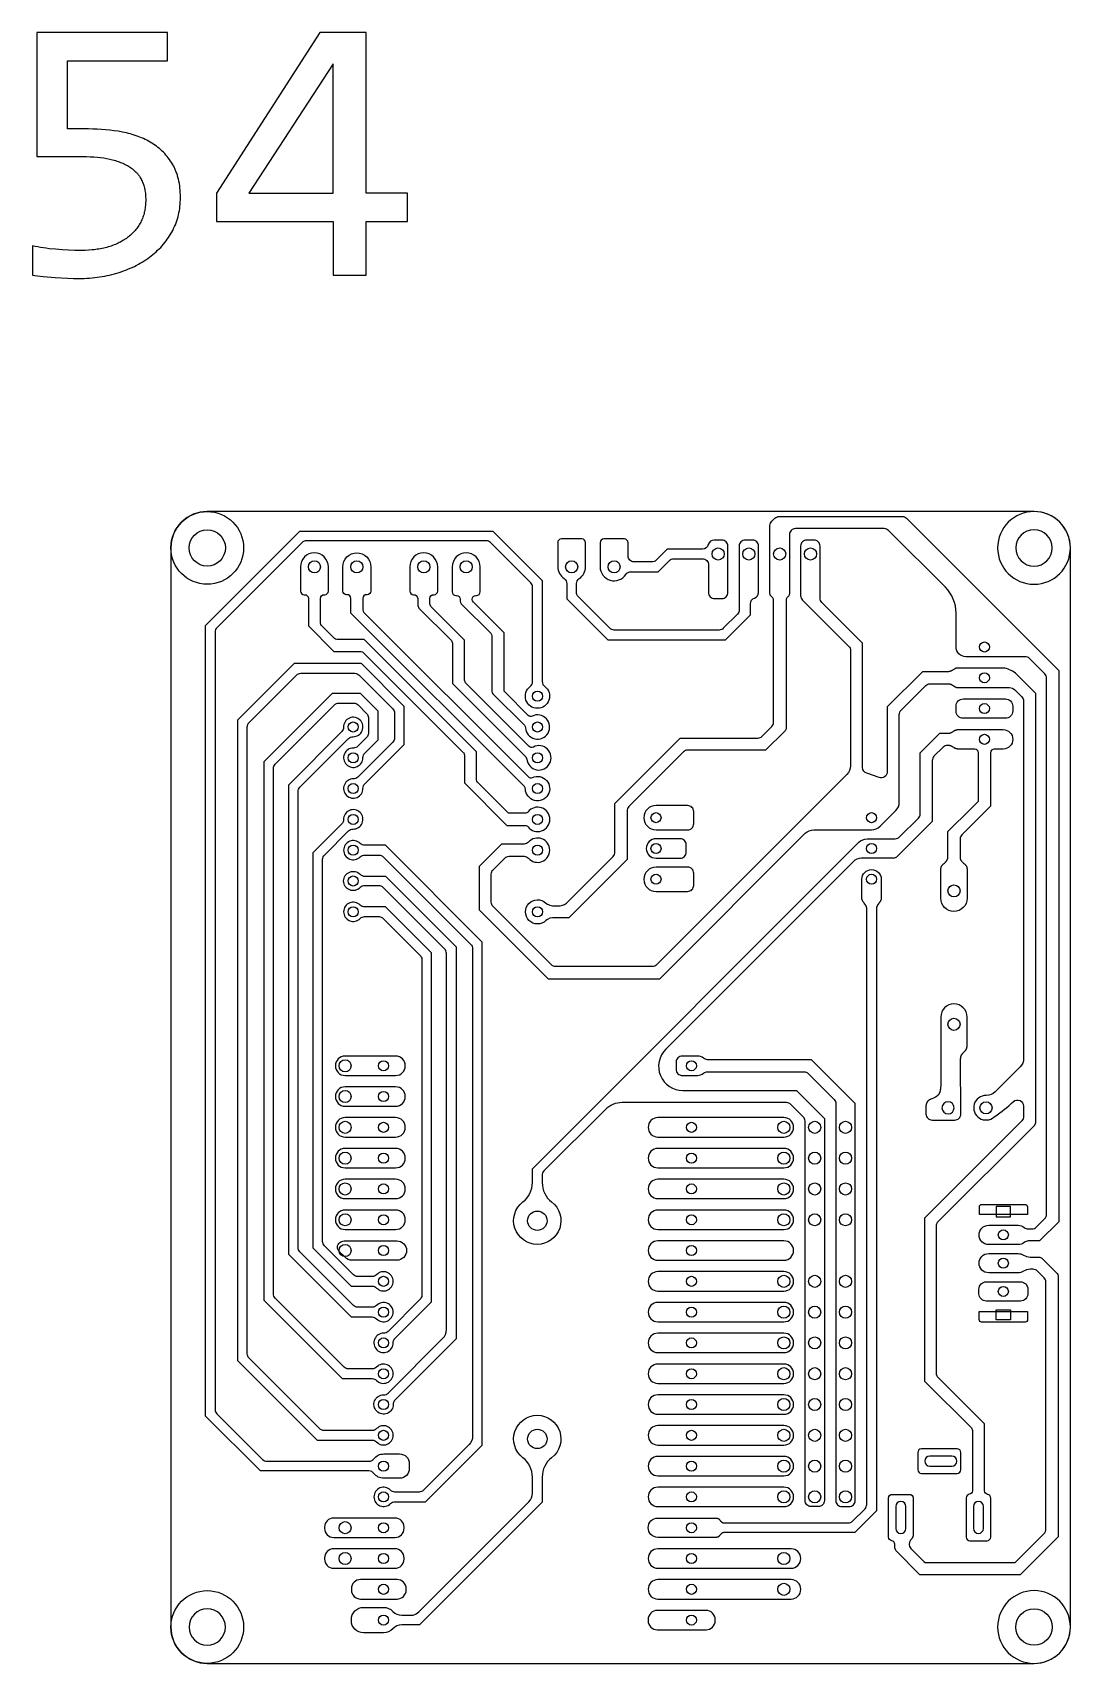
# Model space of a CAD drawing. Extents: x -177 to 52, y -70 to 234.
# Drawn here: x -33.8 to 51.8, y 99.5 to 234 of the extents above; entities that cross this region are included whole.
import ezdxf

# ---------------------------------------------------------------- set-up
doc = ezdxf.new("R2010")
doc.units = 0
doc.layers.get('0').update_dxf_attribs({"color": 160, "linetype": 'CONTINUOUS'})
for name, color, linetype in [('DEFAULT', 7, 'CONTINUOUS'), ('HOLES', 22, 'CONTINUOUS'), ('MOSFET', 7, 'CONTINUOUS'), ('MOSFET$TRACES', 7, 'CONTINUOUS')]:
    doc.layers.add(name, color=color, linetype=linetype)

msp = doc.modelspace()

# ---------------------------------------------------------------- linework, layer by layer
for points in [[(-21.62, 220.4), (-21.62, 220.6), (-21.63, 220.8), (-21.64, 221), (-21.66, 221.19), (-21.68, 221.37), (-21.71, 221.56), (-21.74, 221.74), (-21.78, 221.91), (-21.83, 222.08), (-21.85, 222.16), (-21.87, 222.24), (-21.9, 222.32), (-21.93, 222.4), (-21.96, 222.48), (-21.99, 222.56), (-22.02, 222.64), (-22.05, 222.71), (-22.08, 222.79), (-22.12, 222.86), (-22.15, 222.93), (-22.19, 223), (-22.23, 223.07), (-22.27, 223.14), (-22.35, 223.28), (-22.44, 223.41), (-22.53, 223.54), (-22.62, 223.66), (-22.72, 223.78), (-22.82, 223.9), (-22.92, 224.02), (-23.02, 224.13), (-23.13, 224.23), (-23.24, 224.34), (-23.36, 224.44), (-23.48, 224.53), (-23.6, 224.63), (-23.72, 224.72), (-23.85, 224.8), (-23.98, 224.89), (-24.12, 224.97), (-24.25, 225.04), (-24.39, 225.12), (-24.53, 225.19), (-24.68, 225.26), (-24.82, 225.32), (-24.97, 225.38), (-25.12, 225.44), (-25.27, 225.5), (-25.43, 225.55), (-25.59, 225.6), (-25.75, 225.64), (-25.91, 225.69), (-26.07, 225.73), (-26.24, 225.76), (-26.41, 225.8), (-26.75, 225.86), (-27.1, 225.91), (-27.44, 225.96), (-27.79, 225.99), (-28.14, 226.02), (-28.5, 226.04), (-28.85, 226.05), (-29.21, 226.06), (-30.95, 226.06), (-30.95, 231.67), (-22.69, 231.67), (-22.69, 234), (-33.46, 234), (-33.46, 223.78), (-29.67, 223.78), (-29.36, 223.77), (-29.06, 223.76), (-28.77, 223.75), (-28.49, 223.73), (-28.21, 223.7), (-27.95, 223.66), (-27.7, 223.62), (-27.45, 223.57), (-27.33, 223.54), (-27.22, 223.51), (-27.1, 223.48), (-26.99, 223.45), (-26.88, 223.41), (-26.77, 223.38), (-26.67, 223.34), (-26.56, 223.3), (-26.46, 223.26), (-26.36, 223.22), (-26.27, 223.17), (-26.17, 223.13), (-26.08, 223.08), (-25.99, 223.03), (-25.91, 222.98), (-25.82, 222.93), (-25.74, 222.87), (-25.66, 222.82), (-25.58, 222.76), (-25.51, 222.7), (-25.43, 222.64), (-25.37, 222.57), (-25.3, 222.51), (-25.27, 222.47), (-25.23, 222.44), (-25.2, 222.41), (-25.17, 222.37), (-25.14, 222.33), (-25.11, 222.3), (-25.09, 222.26), (-25.06, 222.22), (-25.03, 222.19), (-25, 222.15), (-24.98, 222.11), (-24.95, 222.07), (-24.93, 222.03), (-24.9, 221.99), (-24.86, 221.91), (-24.82, 221.83), (-24.78, 221.74), (-24.74, 221.65), (-24.7, 221.56), (-24.67, 221.47), (-24.64, 221.38), (-24.61, 221.28), (-24.59, 221.18), (-24.56, 221.08), (-24.55, 220.98), (-24.53, 220.88), (-24.51, 220.77), (-24.5, 220.66), (-24.49, 220.55), (-24.49, 220.44), (-24.48, 220.33), (-24.48, 220.21), (-24.48, 220.09), (-24.49, 219.97), (-24.49, 219.86), (-24.5, 219.74), (-24.52, 219.63), (-24.53, 219.52), (-24.55, 219.41), (-24.57, 219.3), (-24.6, 219.19), (-24.62, 219.08), (-24.65, 218.98), (-24.69, 218.87), (-24.72, 218.77), (-24.76, 218.67), (-24.8, 218.57), (-24.85, 218.48), (-24.9, 218.38), (-24.95, 218.29), (-25, 218.19), (-25.05, 218.1), (-25.11, 218.02), (-25.17, 217.93), (-25.23, 217.84), (-25.3, 217.76), (-25.36, 217.68), (-25.43, 217.6), (-25.51, 217.52), (-25.58, 217.45), (-25.66, 217.37), (-25.74, 217.3), (-25.82, 217.23), (-25.9, 217.16), (-25.99, 217.09), (-26.08, 217.03), (-26.17, 216.97), (-26.27, 216.9), (-26.36, 216.85), (-26.46, 216.79), (-26.56, 216.73), (-26.67, 216.68), (-26.77, 216.63), (-26.88, 216.58), (-26.99, 216.53), (-27.1, 216.49), (-27.22, 216.44), (-27.33, 216.4), (-27.45, 216.36), (-27.57, 216.33), (-27.7, 216.29), (-27.82, 216.26), (-27.95, 216.23), (-28.08, 216.2), (-28.21, 216.17), (-28.34, 216.15), (-28.48, 216.13), (-28.61, 216.11), (-28.75, 216.09), (-28.89, 216.08), (-29.18, 216.05), (-29.47, 216.04), (-29.78, 216.04), (-30.32, 216.04), (-30.86, 216.06), (-31.39, 216.09), (-31.93, 216.13), (-32.44, 216.18), (-32.69, 216.21), (-32.93, 216.25), (-33.16, 216.28), (-33.39, 216.32), (-33.61, 216.37), (-33.82, 216.42), (-33.82, 214), (-33.62, 213.97), (-33.41, 213.94), (-32.95, 213.89), (-31.96, 213.81), (-30.95, 213.75), (-30.45, 213.73), (-29.99, 213.72), (-29.77, 213.73), (-29.55, 213.73), (-29.33, 213.74), (-29.12, 213.76), (-28.9, 213.77), (-28.69, 213.79), (-28.48, 213.82), (-28.28, 213.85), (-28.07, 213.88), (-27.87, 213.92), (-27.67, 213.96), (-27.47, 214), (-27.27, 214.05), (-27.07, 214.1), (-26.88, 214.15), (-26.68, 214.21), (-26.5, 214.28), (-26.31, 214.34), (-26.13, 214.41), (-25.95, 214.48), (-25.77, 214.56), (-25.59, 214.64), (-25.42, 214.72), (-25.26, 214.8), (-25.09, 214.89), (-24.93, 214.98), (-24.77, 215.07), (-24.62, 215.17), (-24.47, 215.27), (-24.32, 215.37), (-24.17, 215.48), (-24.03, 215.58), (-23.89, 215.7), (-23.76, 215.81), (-23.63, 215.93), (-23.5, 216.05), (-23.37, 216.17), (-23.25, 216.29), (-23.14, 216.42), (-23.03, 216.55), (-22.92, 216.68), (-22.81, 216.82), (-22.71, 216.96), (-22.61, 217.1), (-22.52, 217.24), (-22.43, 217.39), (-22.34, 217.54), (-22.26, 217.69), (-22.18, 217.84), (-22.11, 218), (-22.04, 218.16), (-21.98, 218.32), (-21.92, 218.48), (-21.87, 218.64), (-21.82, 218.81), (-21.78, 218.98), (-21.74, 219.15), (-21.71, 219.32), (-21.68, 219.49), (-21.66, 219.67), (-21.64, 219.85), (-21.63, 220.03), (-21.62, 220.21)], [(-2.89, 218.42), (-2.89, 220.76), (-6.3, 220.76), (-6.3, 234), (-10.13, 234), (-18.65, 220.76), (-18.65, 218.42), (-9.03, 218.42), (-9.03, 214), (-6.3, 214), (-6.3, 218.42)], [(-9.03, 231.43), (-15.99, 220.76), (-9.03, 220.76)]]:
    msp.add_lwpolyline(points, close=True)
at = {"layer": 'DEFAULT'}
msp.add_line((22.73, 192.15), (22.73, 192.15), dxfattribs=at)
for points in [[(27.01, 187.74), (27.01, 193.35, -0.202574), (27.17, 193.71), (27.41, 193.94, -0.195256), (27.76, 194.09), (37.92, 194.09, -0.198912), (38.27, 193.94), (50.83, 181.38), (50.83, 135.91), (49.25, 134.34), (48.31, 134.34, 0.174641), (47.99, 134.22, -0.174641), (47.48, 134.04), (45.05, 134.04, -1), (45.05, 135.63), (47.48, 135.63, -0.174641), (47.99, 135.45, 0.174641), (48.31, 135.34), (48.63, 135.34, 0.198912), (48.98, 135.48), (49.68, 136.18, 0.198912), (49.83, 136.54), (49.83, 180.75, 0.198912), (49.68, 181.11), (48.41, 182.39, 0.198912), (48.05, 182.53), (43.16, 182.53, -0.414214), (42.36, 183.33), (42.36, 186.13, 0.198912), (41.48, 188.25), (36.79, 192.94, 0.198912), (36.44, 193.09), (29.11, 193.09, 0.414214), (28.61, 192.59), (28.61, 187.71, -0.209975), (28.52, 187.49), (28.44, 187.42, 0.209975), (28.34, 187.2), (28.34, 176.63, -0.201207), (28.25, 176.41), (26.63, 174.82), (20.23, 174.82, 0.198912), (19.88, 174.67), (15.37, 170.16, 0.198915), (15.22, 169.8), (15.22, 166.21), (15.22, 165.79), (10.42, 160.99), (9.06, 160.99), (8.85, 160.95), (8.67, 160.86), (8.53, 160.77, -2.339902), (8.52, 162.21), (8.67, 162.12), (8.85, 162.04), (9.06, 161.99), (9.7, 161.99), (9.89, 162.03), (10.06, 162.1), (10.22, 162.21), (14.07, 166.06, 0.198912), (14.22, 166.41), (14.22, 170.43), (19.61, 175.82), (26.01, 175.82, 0.198912), (26.36, 175.96), (27.17, 176.77, 0.198912), (27.31, 177.13), (27.31, 187.2, 0.212795), (27.21, 187.42), (27.11, 187.51, -0.212795)], [(29.76, 144.57), (28.73, 145.6, 0.198912), (28.37, 145.75), (14.82, 145.75, 0.206208), (13.41, 145.16), (8.36, 140.12, 0.198912), (8.22, 139.76), (8.22, 139.15, 0.23352), (9, 137.56, -2.952398), (6.63, 137.56, 0.23352), (7.41, 139.15), (7.41, 140.3), (34.33, 167.22, -0.198912), (35.04, 167.51), (37.35, 167.51, 0.198912), (37.7, 167.66), (39.25, 169.21, 0.198912), (39.4, 169.57), (39.4, 174.59), (41.03, 176.21), (41.68, 176.21), (41.71, 176.21), (41.74, 176.21), (41.75, 176.21), (41.76, 176.22), (41.77, 176.22), (41.79, 176.22), (41.8, 176.22), (41.81, 176.22), (41.83, 176.22), (41.84, 176.23), (41.85, 176.23), (41.87, 176.24), (41.88, 176.24), (41.9, 176.24), (41.91, 176.25), (41.92, 176.25), (41.94, 176.26), (41.95, 176.27), (41.96, 176.27), (41.98, 176.28), (42.01, 176.3), (42.03, 176.31), (42.06, 176.33), (42.12, 176.36), (42.17, 176.4), (42.2, 176.41), (42.23, 176.43), (42.26, 176.45), (42.27, 176.45), (42.28, 176.46), (42.3, 176.47), (42.31, 176.47), (42.33, 176.48), (42.34, 176.48), (42.35, 176.49), (42.37, 176.49), (42.38, 176.5), (42.39, 176.5), (42.41, 176.5), (42.42, 176.5), (42.43, 176.51), (42.45, 176.51), (42.46, 176.51), (42.47, 176.51), (42.49, 176.51), (42.5, 176.51), (42.52, 176.51), (42.55, 176.51), (46.24, 176.51, -1), (46.24, 174.91), (45.5, 174.91, 0.414214), (45.2, 174.61), (45.2, 170.2), (42.83, 167.83, 0.198912), (42.69, 167.48), (42.69, 166.07), (42.69, 166.03), (42.69, 165.99), (42.69, 165.97), (42.69, 165.95), (42.69, 165.93), (42.7, 165.92), (42.7, 165.91), (42.7, 165.9), (42.7, 165.89), (42.7, 165.88), (42.71, 165.87), (42.71, 165.86), (42.71, 165.85), (42.71, 165.85), (42.72, 165.84), (42.72, 165.83), (42.72, 165.82), (42.73, 165.81), (42.73, 165.8), (42.74, 165.79), (42.74, 165.78), (42.74, 165.77), (42.75, 165.76), (42.75, 165.75), (42.76, 165.75), (42.76, 165.74), (42.77, 165.73), (42.78, 165.72), (42.78, 165.71), (42.79, 165.69), (42.81, 165.68), (42.82, 165.66), (42.83, 165.64), (42.85, 165.63), (42.86, 165.61), (42.88, 165.6), (42.91, 165.56), (42.98, 165.5), (43.05, 165.44), (43.08, 165.41), (43.1, 165.39), (43.11, 165.38), (43.13, 165.36), (43.14, 165.34), (43.15, 165.33), (43.17, 165.31), (43.18, 165.29), (43.19, 165.28), (43.19, 165.28), (43.2, 165.27), (43.2, 165.26), (43.21, 165.25), (43.21, 165.24), (43.22, 165.23), (43.22, 165.22), (43.23, 165.21), (43.23, 165.2), (43.23, 165.2), (43.24, 165.19), (43.24, 165.18), (43.24, 165.17), (43.25, 165.16), (43.25, 165.15), (43.25, 165.14), (43.25, 165.13), (43.26, 165.12), (43.26, 165.11), (43.26, 165.1), (43.26, 165.09), (43.26, 165.08), (43.27, 165.07), (43.27, 165.05), (43.27, 165.03), (43.27, 165.01), (43.27, 164.97), (43.27, 164.93), (43.27, 162.6, -1), (41.1, 162.6), (41.1, 164.93), (41.1, 164.97), (41.11, 165.01), (41.11, 165.03), (41.11, 165.05), (41.11, 165.07), (41.11, 165.08), (41.11, 165.09), (41.12, 165.1), (41.12, 165.11), (41.12, 165.12), (41.12, 165.13), (41.12, 165.14), (41.13, 165.15), (41.13, 165.16), (41.13, 165.17), (41.14, 165.18), (41.14, 165.19), (41.14, 165.2), (41.15, 165.2), (41.15, 165.21), (41.16, 165.22), (41.16, 165.23), (41.17, 165.24), (41.17, 165.25), (41.18, 165.26), (41.18, 165.27), (41.19, 165.28), (41.19, 165.28), (41.2, 165.29), (41.21, 165.31), (41.22, 165.33), (41.24, 165.34), (41.25, 165.36), (41.27, 165.38), (41.28, 165.39), (41.3, 165.41), (41.33, 165.44), (41.4, 165.5), (41.46, 165.56), (41.5, 165.6), (41.51, 165.61), (41.53, 165.63), (41.54, 165.64), (41.56, 165.66), (41.57, 165.68), (41.58, 165.69), (41.6, 165.71), (41.6, 165.72), (41.61, 165.73), (41.61, 165.74), (41.62, 165.75), (41.62, 165.75), (41.63, 165.76), (41.63, 165.77), (41.64, 165.78), (41.64, 165.79), (41.65, 165.8), (41.65, 165.81), (41.65, 165.82), (41.66, 165.83), (41.66, 165.84), (41.66, 165.85), (41.67, 165.85), (41.67, 165.86), (41.67, 165.87), (41.67, 165.88), (41.68, 165.89), (41.68, 165.9), (41.68, 165.91), (41.68, 165.92), (41.68, 165.93), (41.68, 165.95), (41.69, 165.97), (41.69, 165.99), (41.69, 166.03), (41.69, 166.07), (41.69, 168.1), (43.57, 169.98), (44.2, 170.61), (44.2, 174.61, 0.414214), (43.9, 174.91), (42.55, 174.91), (42.52, 174.91), (42.5, 174.91), (42.49, 174.91), (42.47, 174.92), (42.46, 174.92), (42.45, 174.92), (42.43, 174.92), (42.42, 174.92), (42.41, 174.92), (42.39, 174.93), (42.38, 174.93), (42.37, 174.94), (42.35, 174.94), (42.34, 174.94), (42.33, 174.95), (42.31, 174.95), (42.3, 174.96), (42.28, 174.97), (42.27, 174.97), (42.26, 174.98), (42.23, 175), (42.2, 175.01), (42.17, 175.03), (42.12, 175.06), (42.06, 175.1), (42.03, 175.11), (42.01, 175.13), (41.98, 175.15), (41.96, 175.15), (41.95, 175.16), (41.94, 175.17), (41.92, 175.17), (41.91, 175.18), (41.9, 175.18), (41.88, 175.19), (41.87, 175.19), (41.85, 175.2), (41.84, 175.2), (41.83, 175.2), (41.81, 175.2), (41.8, 175.21), (41.79, 175.21), (41.77, 175.21), (41.76, 175.21), (41.75, 175.21), (41.74, 175.21), (41.71, 175.21), (41.68, 175.21), (41.65, 175.21, 0.198912), (41.3, 175.07), (40.54, 174.32, 0.198912), (40.4, 173.96), (40.4, 168.94), (37.51, 166.06, -0.198912), (37.16, 165.91), (34.57, 165.91, 0.198916), (33.86, 165.62), (18.41, 150.16, 0.668179), (19.82, 146.75), (29.2, 146.75), (31.5, 144.45), (31.5, 112.93, -0.414214), (31, 112.43), (30.4, 112.43, -0.414214), (29.9, 112.93), (29.9, 144.22, 0.198912)], [(8.22, 114.87), (8.22, 112.79), (-1.91, 102.67), (-3.36, 102.67, 0.208077), (-4.1, 102.35, -0.208077), (-4.87, 102.02), (-6.52, 102.02, -0.414214), (-7.52, 103.02), (-7.52, 103.12, -0.414214), (-6.52, 104.12), (-4.87, 104.12, -0.208077), (-4.1, 103.79, 0.208077), (-3.36, 103.47), (-2.54, 103.47, 0.062229), (-2.42, 103.49, 0.135012), (-1.96, 103.75), (7.12, 112.83, 0.198912), (7.41, 113.54), (7.41, 114.87, 0.23352), (6.63, 116.46, -2.952398), (9, 116.46, 0.23352)], [(39.5, 115.17), (42.45, 115.17, 0.414214), (42.75, 115.47), (42.75, 116.9, 0.414214), (42.45, 117.2), (39.5, 117.2, 0.414214), (39.2, 116.9), (39.2, 115.47, 0.414214)], [(42.01, 116.6), (40.2, 116.6, 1), (40.2, 115.77), (42.01, 115.77, 1)], [(38.22, 110.63), (38.22, 112.44, 1), (37.39, 112.44), (37.39, 110.63, 1)], [(44.62, 110.63), (44.62, 112.44, 1), (43.79, 112.44), (43.79, 110.63, 1)]]:
    msp.add_lwpolyline(points, format="xyb", close=True, dxfattribs=at)
for centre in [(22.73, 191), (25.27, 191), (27.81, 191), (30.35, 191)]:
    msp.add_circle(centre, 0.5, dxfattribs=at)
at = {"layer": 'HOLES'}
for points in [[(46.86, 137.17), (45.66, 137.17), (45.66, 136.34), (46.86, 136.34)], [(46.86, 127.84), (45.66, 127.84), (45.66, 128.67), (46.86, 128.67)]]:
    msp.add_lwpolyline(points, close=True, dxfattribs=at)
for centre, radius in [((-19.41, 191.5), 1.5), ((-10.57, 189.94), 0.5), ((-7.07, 189.94), 0.5), ((-1.55, 189.94), 0.5), ((1.95, 189.94), 0.5), ((10.65, 189.94), 0.5), ((14.15, 189.94), 0.5), ((44.7, 183.33), 0.415), ((44.7, 180.79), 0.415), ((7.83, 179.27), 0.415), ((44.7, 178.25), 0.415), ((-7.37, 176.73), 0.415), ((7.83, 176.73), 0.415), ((44.7, 175.71), 0.415), ((-7.37, 174.19), 0.415), ((7.83, 174.19), 0.415), ((-7.37, 171.65), 0.415), ((7.83, 171.65), 0.415), ((-7.37, 169.11), 0.415), ((7.83, 169.11), 0.415), ((17.61, 169.25), 0.415), ((35.39, 169.25), 0.415), ((-7.37, 166.57), 0.415), ((7.83, 166.57), 0.415), ((17.61, 166.71), 0.415), ((35.39, 166.71), 0.415), ((-7.37, 164.03), 0.415), ((17.61, 164.17), 0.415), ((35.39, 164.17), 0.415), ((42.19, 163.21), 0.5), ((-7.37, 161.49), 0.415), ((7.83, 161.49), 0.415), ((42.19, 152.21), 0.5), ((-8.04, 148.79), 0.5), ((-4.87, 148.79), 0.415), ((20.53, 148.79), 0.415), ((-8.04, 146.25), 0.5), ((-4.87, 146.25), 0.415), ((44.83, 145.32), 0.5), ((-8.04, 143.71), 0.5), ((-4.87, 143.71), 0.415), ((20.53, 143.71), 0.415), ((28.16, 143.71), 0.5), ((30.7, 143.71), 0.5), ((33.24, 143.71), 0.5), ((-8.04, 141.17), 0.5), ((-4.87, 141.17), 0.415), ((20.53, 141.17), 0.415), ((28.16, 141.17), 0.5), ((30.7, 141.17), 0.5), ((33.24, 141.17), 0.5), ((-8.04, 138.63), 0.5), ((-4.87, 138.63), 0.415), ((20.53, 138.63), 0.415), ((28.16, 138.63), 0.5), ((30.7, 138.63), 0.5), ((33.24, 138.63), 0.5), ((-8.04, 136.09), 0.5), ((-4.87, 136.09), 0.415), ((20.53, 136.09), 0.415), ((28.16, 136.09), 0.5), ((30.7, 136.09), 0.5), ((33.24, 136.09), 0.5), ((46.26, 134.84), 0.415), ((-8.04, 133.55), 0.5), ((-4.87, 133.55), 0.415), ((20.53, 133.55), 0.415), ((46.26, 132.51), 0.415), ((-4.87, 131.01), 0.415), ((20.53, 131.01), 0.415), ((28.16, 131.01), 0.5), ((30.7, 131.01), 0.5), ((33.24, 131.01), 0.5), ((46.26, 130.18), 0.415), ((-4.87, 128.47), 0.415), ((20.53, 128.47), 0.415), ((28.16, 128.47), 0.5), ((30.7, 128.47), 0.5), ((33.24, 128.47), 0.5), ((28.16, 125.93), 0.5), ((30.7, 125.93), 0.5), ((33.24, 125.93), 0.5), ((-4.87, 125.93), 0.415), ((20.53, 125.93), 0.415), ((-4.87, 123.39), 0.415), ((20.53, 123.39), 0.415), ((28.16, 123.39), 0.5), ((30.7, 123.39), 0.5), ((33.24, 123.39), 0.5), ((-4.87, 120.85), 0.415), ((20.53, 120.85), 0.415), ((28.16, 120.85), 0.5), ((30.7, 120.85), 0.5), ((33.24, 120.85), 0.5), ((-4.87, 118.31), 0.415), ((20.53, 118.31), 0.415), ((28.16, 118.31), 0.5), ((30.7, 118.31), 0.5), ((33.24, 118.31), 0.5), ((-4.87, 115.77), 0.415), ((20.53, 115.77), 0.415), ((28.16, 115.77), 0.5), ((30.7, 115.77), 0.5), ((33.24, 115.77), 0.5), ((-4.87, 113.23), 0.415), ((20.53, 113.23), 0.415), ((28.16, 113.23), 0.5), ((30.7, 113.23), 0.5), ((33.24, 113.23), 0.5), ((-8.04, 110.69), 0.5), ((-4.87, 110.69), 0.415), ((20.53, 110.69), 0.415), ((-8.04, 108.15), 0.5), ((-4.87, 108.15), 0.415), ((20.53, 108.15), 0.415), ((28.16, 108.15), 0.5), ((-4.87, 105.61), 0.415), ((20.53, 105.61), 0.415), ((28.16, 105.61), 0.5), ((48.79, 102.5), 1.5), ((-4.87, 103.07), 0.415), ((20.53, 103.07), 0.415)]:
    msp.add_circle(centre, radius, dxfattribs=at)
at = {"layer": 'HOLES', "extrusion": (0, 0, -1)}
for centre, radius in [((-48.79, 191.5), 1.5), ((-41.7, 145.32), 0.5), ((19.41, 102.5), 1.5)]:
    msp.add_circle(centre, radius, dxfattribs=at)
at = {"layer": 'MOSFET'}
msp.add_lwpolyline([(51.79, 102.5), (51.79, 191.5, 0.414214), (48.79, 194.5), (-19.41, 194.5, 0.414214), (-22.41, 191.5), (-22.41, 102.5, 0.414214), (-19.41, 99.5), (48.79, 99.5, 0.414214)], format="xyb", close=True, dxfattribs=at)
for centre in [(-19.41, 191.5), (-19.41, 102.5)]:
    msp.add_circle(centre, 3, dxfattribs=at)
at = {"layer": 'MOSFET', "extrusion": (0, 0, -1)}
for centre in [(-48.79, 191.5), (-48.79, 102.5)]:
    msp.add_circle(centre, 3, dxfattribs=at)
at = {"layer": 'MOSFET$TRACES'}
for points in [[(3.61, 192.09), (-11.23, 192.09, 0.198912), (-11.59, 191.94), (-18.61, 184.92, 0.198912), (-18.76, 184.57), (-18.76, 120.44, 0.198912), (-18.61, 120.08), (-14.84, 116.32, 0.198912), (-14.49, 116.17), (-6.07, 116.17, 0.236068), (-5.67, 116.37, -0.23985), (-4.84, 116.77), (-3.54, 116.77, -0.414214), (-2.74, 115.97), (-2.74, 115.57, -0.414214), (-3.54, 114.77), (-4.84, 114.77, -0.240749), (-5.67, 115.17, 0.240283), (-6.07, 115.37), (-15.03, 115.37), (-19.56, 119.9), (-19.56, 185.1), (-11.77, 192.89), (4.15, 192.89), (8.23, 188.8), (8.23, 180.47, 0.236068), (8.43, 180.07, -3), (7.23, 180.07, 0.236068), (7.43, 180.47), (7.43, 188.26, 0.198912), (7.29, 188.62), (3.96, 191.94, 0.198912)], [(1.8, 174.42), (1.8, 172.12), (5.31, 168.61), (6.81, 168.61, -0.230961), (7.05, 168.49, 2.905869), (7.05, 169.73, -0.230961), (6.81, 169.61), (5.56, 169.61, -0.198912), (5.35, 169.7), (2.89, 172.17, -0.198912), (2.8, 172.38), (2.8, 174.68), (-6.47, 183.95), (-8.71, 183.95, -0.198912), (-8.92, 184.03), (-9.98, 185.1, -0.198912), (-10.07, 185.31), (-10.07, 187.34, -0.414214), (-9.77, 187.64), (-9.72, 187.64, 0.414214), (-9.42, 187.94), (-9.42, 189.94, 1), (-11.72, 189.94), (-11.72, 187.94, 0.414214), (-11.42, 187.64), (-11.37, 187.64, -0.414214), (-11.07, 187.34), (-11.07, 185.06), (-8.96, 182.95), (-6.72, 182.95, -0.198912), (-6.51, 182.86), (1.71, 174.64, -0.198912)], [(-7.57, 187.34, 0.414214), (-7.87, 187.64), (-7.92, 187.64, -0.414214), (-8.22, 187.94), (-8.22, 189.94, -1), (-5.92, 189.94), (-5.92, 187.94, -0.414214), (-6.22, 187.64), (-6.27, 187.64, 0.414214), (-6.57, 187.34), (-6.57, 186.39, 0.198912), (-6.48, 186.18), (7.08, 172.62, 0.314564), (7.41, 172.56, -3.310049), (6.83, 171.61, 0.189462), (6.75, 171.81), (-7.57, 186.13)], [(0.82, 180.33), (6.87, 174.28), (6.95, 174.09, 3.257178), (7.49, 175.08, -0.325935), (7.14, 175.13), (1.9, 180.37), (1.82, 180.59), (1.82, 183.9), (-0.96, 186.68), (-1.05, 186.89), (-1.05, 187.34, -0.414214), (-0.75, 187.64), (-0.7, 187.64, 0.414214), (-0.4, 187.94), (-0.4, 189.94, 1), (-2.7, 189.94), (-2.7, 189.94), (-2.7, 187.94, 0.414214), (-2.4, 187.64, -0.410752), (-2.05, 187.34), (-2.05, 186.76), (-1.96, 186.54), (0.73, 183.86), (0.82, 183.65)], [(4.16, 179.46), (6.75, 176.87, -0.184091), (6.84, 176.67, 3.292465), (7.4, 177.63, -0.318647), (7.06, 177.69), (5.16, 179.59, -0.198912), (5.07, 179.8), (5.07, 184.5), (2.54, 187.03, -0.198912), (2.45, 187.24), (2.45, 187.27, -0.414214), (2.75, 187.57), (2.8, 187.57, 0.414214), (3.1, 187.87), (3.1, 189.94, 1), (0.8, 189.94), (0.8, 187.87, 0.414214), (1.1, 187.57), (1.15, 187.57, -0.414214), (1.45, 187.27), (1.45, 187.11, 0.198912), (1.54, 186.9), (3.98, 184.46, -0.198912), (4.07, 184.25), (4.07, 179.67, 0.198925)], [(14.17, 184.72, -0.198912), (13.81, 184.87), (11.2, 187.48, -0.198912), (11.05, 187.84), (11.05, 188.56, -0.253709), (11.28, 188.97, 0.253709), (11.8, 189.94), (11.8, 191.94, 0.414214), (11.5, 192.24), (9.8, 192.24, 0.414214), (9.5, 191.94), (9.5, 189.94, 0.253709), (10.03, 188.97, -0.253709), (10.25, 188.56), (10.25, 187.3), (13.63, 183.92), (23.35, 183.92), (25.4, 185.98), (25.4, 186.89, -0.31881), (25.74, 187.36, 0.31881), (26.07, 187.83), (26.07, 191.65, 0.414214), (25.57, 192.15), (24.97, 192.15, 0.414214), (24.47, 191.65), (24.47, 186.39, -0.198912), (24.33, 186.03), (23.16, 184.87, -0.198912), (22.81, 184.72)], [(21.44, 190.6, -0.414214), (21.94, 190.1), (21.94, 187.83, 0.414214), (22.44, 187.33), (23.04, 187.33, 0.414214), (23.54, 187.83), (23.54, 191.65, 0.414214), (23.04, 192.15), (22.41, 192.15, 0.341999), (21.92, 191.77, -0.341999), (21.44, 191.4), (18.53, 191.4), (17.61, 190.48, -0.198912), (17.26, 190.34), (15.8, 190.34, -0.414214), (15.3, 190.84), (15.3, 191.94, 0.414214), (15, 192.24), (13.3, 192.24, 0.414214), (13, 191.94), (13, 189.94, 0.746357), (15.12, 189.31, -0.253709), (15.54, 189.54), (17.8, 189.54), (18.71, 190.45, -0.198912), (19.06, 190.6)], [(-16.11, 125.03), (-16.11, 176.74, -0.198912), (-15.96, 177.09), (-12.05, 181.01, -0.198912), (-11.69, 181.16), (-7.23, 181.16, -0.198912), (-6.88, 181.01), (-4.1, 178.23, -0.198912), (-3.96, 177.88), (-3.96, 175.83, -0.198912), (-4.1, 175.48), (-6.99, 172.6, -0.204302), (-7.35, 172.45, 2.486759), (-6.57, 171.67, -0.204302), (-6.42, 172.03), (-3.16, 175.29), (-3.16, 178.42), (-6.69, 181.96), (-12.23, 181.96), (-16.91, 177.28), (-16.91, 124.49), (-10.33, 117.91), (-5.8, 117.91, -0.204302), (-5.44, 117.76, 2.486759), (-5.44, 118.86, -0.204302), (-5.8, 118.71), (-9.79, 118.71, -0.198912), (-10.14, 118.86), (-15.96, 124.68, -0.198912)], [(-8.11, 123.94), (-13.81, 129.63, -0.198912), (-13.95, 129.99), (-13.95, 173.31, -0.198912), (-13.81, 173.66), (-8.92, 178.55, -0.198912), (-8.57, 178.7), (-7.31, 178.7, -0.198912), (-6.96, 178.55), (-6.26, 177.85, -0.198912), (-6.12, 177.5), (-6.12, 176.21, -0.198912), (-6.26, 175.86), (-6.99, 175.14, -0.204302), (-7.35, 174.99, 2.486759), (-6.57, 174.21, -0.204302), (-6.42, 174.57), (-5.32, 175.68), (-5.32, 178.04), (-6.77, 179.5), (-9.1, 179.5), (-14.75, 173.85), (-14.75, 129.45), (-8.29, 122.99), (-5.8, 122.99, -0.204302), (-5.44, 122.84, 2.486759), (-5.44, 123.94, -0.204302), (-5.8, 123.79), (-7.76, 123.79, -0.198912)], [(47.04, 178.45), (47.04, 178.05, -0.414214), (46.44, 177.45), (42.96, 177.45, -0.414214), (42.36, 178.05), (42.36, 178.45, -0.414214), (42.96, 179.05), (46.44, 179.05, -0.414214)], [(-7.35, 129.02), (-11.77, 133.44, -0.198912), (-11.92, 133.8), (-11.92, 171.4, -0.198912), (-11.77, 171.76), (-7.75, 175.78, -0.204309), (-7.38, 175.93, 2.48711), (-8.17, 176.71, -0.204302), (-8.31, 176.35), (-12.72, 171.94), (-12.72, 133.26), (-7.53, 128.07), (-5.8, 128.07, -0.204302), (-5.44, 127.92, 2.486759), (-5.44, 129.02, -0.204302), (-5.8, 128.87), (-6.99, 128.87, -0.198912)], [(-7.35, 131.56), (-9.74, 133.95, -0.198912), (-9.89, 134.3), (-9.89, 165.82, -0.198912), (-9.74, 166.17), (-7.75, 168.16, -0.204302), (-7.38, 168.31, 2.486759), (-8.17, 169.09, -0.204302), (-8.31, 168.73), (-10.69, 166.35), (-10.69, 133.77), (-7.53, 130.61), (-5.8, 130.61, -0.204302), (-5.44, 130.46, 2.486759), (-5.44, 131.56, -0.204302), (-5.8, 131.41), (-6.99, 131.41, -0.198912)], [(17.61, 168.25), (20.22, 168.25, 0.414214), (20.72, 168.75), (20.72, 169.75, 0.414214), (20.22, 170.25), (17.61, 170.25, 1)], [(2.19, 117.55), (-1.58, 113.78, -0.198912), (-1.94, 113.63), (-3.93, 113.63, -0.204302), (-4.29, 113.78, 2.486759), (-4.29, 112.68, -0.204302), (-3.93, 112.83), (-1.4, 112.83), (3.28, 117.51), (3.28, 158.99), (-4.7, 166.97), (-6.43, 166.97, -0.204302), (-6.79, 167.12, 2.486759), (-6.79, 166.02, -0.204302), (-6.43, 166.17), (-5.24, 166.17, -0.198912), (-4.89, 166.02), (2.33, 158.8, -0.198912), (2.48, 158.45), (2.48, 118.25, -0.198912)], [(19.6, 165.91, 0.414214), (20.1, 166.41), (20.1, 167.01, 0.414214), (19.6, 167.51), (17.61, 167.51, 1), (17.61, 165.91)], [(0.32, 127.02), (0.32, 158.07, 0.198912), (0.17, 158.42), (-4.89, 163.48, 0.198912), (-5.24, 163.63), (-6.43, 163.63, 0.204302), (-6.79, 163.48, -2.486759), (-6.79, 164.58, 0.204302), (-6.43, 164.43), (-4.7, 164.43), (1.12, 158.61), (1.12, 126.27), (-3.92, 121.23, 0.204302), (-4.07, 120.87, -2.486759), (-4.85, 121.65, 0.204302), (-4.49, 121.8), (0.03, 126.31, 0.198912)], [(17.61, 163.17), (20.22, 163.17, 0.414214), (20.72, 163.67), (20.72, 164.67, 0.414214), (20.22, 165.17), (17.61, 165.17, 1)], [(34.99, 112.61), (34.99, 161.69), (34.99, 161.73), (34.99, 161.76), (34.99, 161.77), (34.99, 161.79), (34.99, 161.8), (34.99, 161.82), (34.98, 161.84), (34.98, 161.85), (34.98, 161.87), (34.97, 161.88), (34.97, 161.9), (34.96, 161.91), (34.96, 161.93), (34.95, 161.95), (34.94, 161.96), (34.94, 161.98), (34.93, 161.99), (34.92, 162.01), (34.91, 162.02), (34.9, 162.04), (34.89, 162.05), (34.88, 162.07), (34.86, 162.1), (34.84, 162.13), (34.79, 162.19), (34.75, 162.25), (34.72, 162.28), (34.7, 162.31), (34.69, 162.33), (34.68, 162.34), (34.67, 162.36), (34.66, 162.37), (34.66, 162.39), (34.65, 162.4), (34.64, 162.42), (34.63, 162.44), (34.63, 162.45), (34.62, 162.47), (34.62, 162.48), (34.61, 162.5), (34.61, 162.51), (34.6, 162.53), (34.6, 162.54), (34.6, 162.56), (34.6, 162.58), (34.6, 162.59), (34.59, 162.61), (34.59, 162.62), (34.59, 162.66), (34.59, 162.69), (34.59, 164.17, -1), (36.19, 164.17), (36.19, 162.69), (36.19, 162.66), (36.19, 162.62), (36.19, 162.61), (36.19, 162.59), (36.19, 162.58), (36.19, 162.56), (36.18, 162.54), (36.18, 162.53), (36.18, 162.51), (36.17, 162.5), (36.17, 162.48), (36.16, 162.47), (36.16, 162.45), (36.15, 162.44), (36.14, 162.42), (36.14, 162.4), (36.13, 162.39), (36.12, 162.37), (36.11, 162.36), (36.1, 162.34), (36.09, 162.33), (36.08, 162.31), (36.06, 162.28), (36.04, 162.25), (35.99, 162.19), (35.95, 162.13), (35.92, 162.1), (35.9, 162.07), (35.89, 162.05), (35.88, 162.04), (35.87, 162.02), (35.86, 162.01), (35.86, 161.99), (35.85, 161.98), (35.84, 161.96), (35.83, 161.95), (35.83, 161.93), (35.82, 161.91), (35.82, 161.9), (35.81, 161.88), (35.81, 161.87), (35.8, 161.85), (35.8, 161.84), (35.8, 161.82), (35.8, 161.8), (35.8, 161.79), (35.79, 161.77), (35.79, 161.76), (35.79, 161.73), (35.79, 161.69), (35.79, 112.07), (34.01, 110.29), (23.27, 110.29), (23.24, 110.29), (23.22, 110.29), (23.21, 110.29), (23.2, 110.29), (23.18, 110.29), (23.17, 110.29), (23.17, 110.28), (23.16, 110.28), (23.15, 110.28), (23.15, 110.28), (23.14, 110.28), (23.13, 110.28), (23.13, 110.28), (23.12, 110.27), (23.12, 110.27), (23.11, 110.27), (23.1, 110.27), (23.1, 110.27), (23.09, 110.26), (23.09, 110.26), (23.08, 110.26), (23.07, 110.25), (23.07, 110.25), (23.06, 110.25), (23.06, 110.25), (23.05, 110.24), (23.05, 110.24), (23.04, 110.23), (23.03, 110.23), (23.03, 110.23), (23.02, 110.22), (23.02, 110.22), (23.01, 110.21), (23, 110.2), (22.99, 110.19), (22.98, 110.18), (22.97, 110.17), (22.96, 110.16), (22.94, 110.14), (22.9, 110.09), (22.86, 110.04), (22.84, 110.02), (22.83, 110.01), (22.82, 110), (22.81, 109.99), (22.8, 109.98), (22.79, 109.97), (22.78, 109.96), (22.78, 109.96), (22.77, 109.95), (22.76, 109.95), (22.76, 109.95), (22.75, 109.94), (22.75, 109.94), (22.74, 109.93), (22.74, 109.93), (22.73, 109.93), (22.73, 109.93), (22.72, 109.92), (22.71, 109.92), (22.71, 109.92), (22.7, 109.91), (22.7, 109.91), (22.69, 109.91), (22.68, 109.91), (22.68, 109.91), (22.67, 109.9), (22.67, 109.9), (22.66, 109.9), (22.65, 109.9), (22.65, 109.9), (22.64, 109.9), (22.63, 109.9), (22.63, 109.89), (22.61, 109.89), (22.6, 109.89), (22.59, 109.89), (22.57, 109.89), (22.56, 109.89), (22.53, 109.89), (17.76, 109.89, -1), (17.76, 111.49), (22.53, 111.49), (22.56, 111.49), (22.57, 111.49), (22.59, 111.49), (22.6, 111.49), (22.61, 111.49), (22.63, 111.49), (22.63, 111.48), (22.64, 111.48), (22.65, 111.48), (22.65, 111.48), (22.66, 111.48), (22.67, 111.48), (22.67, 111.48), (22.68, 111.47), (22.68, 111.47), (22.69, 111.47), (22.7, 111.47), (22.7, 111.47), (22.71, 111.46), (22.71, 111.46), (22.72, 111.46), (22.73, 111.45), (22.73, 111.45), (22.74, 111.45), (22.74, 111.45), (22.75, 111.44), (22.75, 111.44), (22.76, 111.43), (22.76, 111.43), (22.77, 111.43), (22.78, 111.42), (22.78, 111.42), (22.79, 111.41), (22.8, 111.4), (22.81, 111.39), (22.82, 111.38), (22.83, 111.37), (22.84, 111.36), (22.86, 111.34), (22.9, 111.29), (22.94, 111.24), (22.96, 111.22), (22.97, 111.21), (22.98, 111.2), (22.99, 111.19), (23, 111.18), (23.01, 111.17), (23.02, 111.16), (23.02, 111.16), (23.03, 111.15), (23.03, 111.15), (23.04, 111.15), (23.05, 111.14), (23.05, 111.14), (23.06, 111.13), (23.06, 111.13), (23.07, 111.13), (23.07, 111.13), (23.08, 111.12), (23.09, 111.12), (23.09, 111.12), (23.1, 111.11), (23.1, 111.11), (23.11, 111.11), (23.12, 111.11), (23.12, 111.11), (23.13, 111.1), (23.13, 111.1), (23.14, 111.1), (23.15, 111.1), (23.15, 111.1), (23.16, 111.1), (23.17, 111.1), (23.17, 111.09), (23.18, 111.09), (23.2, 111.09), (23.21, 111.09), (23.22, 111.09), (23.24, 111.09), (23.27, 111.09), (33.47, 111.09, 0.198912), (33.83, 111.24), (34.85, 112.25, 0.198912)], [(-1.86, 129.51), (-4.49, 126.88, -0.204302), (-4.85, 126.73, 2.486759), (-4.07, 125.95, -0.204302), (-3.92, 126.31), (-0.91, 129.32), (-0.91, 158.1), (-4.7, 161.89), (-6.43, 161.89, -0.204302), (-6.79, 162.04, 2.486759), (-6.79, 160.94, -0.204302), (-6.43, 161.09), (-5.24, 161.09, -0.198912), (-4.89, 160.94), (-1.86, 157.91, -0.198912), (-1.71, 157.56), (-1.71, 129.86, -0.198912)], [(40.38, 144.31), (42.25, 144.31, 0.414214), (42.75, 144.81), (42.74, 149.34), (42.74, 149.38), (42.75, 149.42), (42.75, 149.44), (42.75, 149.46), (42.75, 149.48), (42.75, 149.5), (42.76, 149.52), (42.76, 149.53), (42.76, 149.54), (42.76, 149.55), (42.77, 149.56), (42.77, 149.57), (42.77, 149.58), (42.77, 149.59), (42.78, 149.6), (42.78, 149.61), (42.78, 149.62), (42.79, 149.63), (42.79, 149.63), (42.8, 149.64), (42.8, 149.65), (42.8, 149.66), (42.81, 149.67), (42.81, 149.68), (42.82, 149.69), (42.83, 149.7), (42.84, 149.72), (42.85, 149.74), (42.86, 149.75), (42.88, 149.77), (42.89, 149.79), (42.9, 149.8), (42.92, 149.82), (42.95, 149.85), (43.01, 149.91), (43.07, 149.98), (43.1, 150.01), (43.11, 150.02), (43.13, 150.04), (43.14, 150.06), (43.15, 150.07), (43.17, 150.09), (43.18, 150.11), (43.19, 150.12), (43.2, 150.14), (43.2, 150.15), (43.21, 150.16), (43.21, 150.17), (43.22, 150.17), (43.22, 150.18), (43.23, 150.19), (43.23, 150.2), (43.23, 150.21), (43.24, 150.22), (43.24, 150.23), (43.24, 150.24), (43.25, 150.25), (43.25, 150.26), (43.25, 150.27), (43.25, 150.28), (43.26, 150.28), (43.26, 150.29), (43.26, 150.3), (43.26, 150.32), (43.27, 150.34), (43.27, 150.36), (43.27, 150.38), (43.27, 150.4), (43.27, 150.44), (43.27, 150.48), (43.27, 152.81, 1), (41.1, 152.81), (41.1, 147.6), (41.1, 147.25), (41.1, 147.09), (41.09, 147.02), (41.08, 146.95), (41.08, 146.89), (41.07, 146.83), (41.06, 146.8), (41.06, 146.77), (41.05, 146.74), (41.04, 146.71), (41.04, 146.69), (41.03, 146.66), (41.02, 146.64), (41.01, 146.61), (41.01, 146.59), (41, 146.57), (40.99, 146.55), (40.98, 146.52), (40.97, 146.5), (40.96, 146.48), (40.95, 146.47), (40.93, 146.45), (40.92, 146.43), (40.91, 146.41), (40.9, 146.4), (40.88, 146.38), (40.87, 146.36), (40.86, 146.35), (40.84, 146.33), (40.83, 146.32), (40.81, 146.31), (40.8, 146.29), (40.78, 146.28), (40.77, 146.27), (40.75, 146.26), (40.73, 146.25), (40.72, 146.24), (40.7, 146.22), (40.69, 146.21), (40.67, 146.2), (40.63, 146.19), (40.6, 146.17), (40.56, 146.15), (40.49, 146.12), (40.35, 146.06), (40.28, 146.03), (40.25, 146.01), (40.22, 146), (40.18, 145.98), (40.17, 145.97), (40.15, 145.96), (40.14, 145.95), (40.13, 145.95), (40.11, 145.94), (40.1, 145.93), (40.09, 145.92), (40.07, 145.91), (40.06, 145.9), (40.05, 145.89), (40.04, 145.88), (40.03, 145.86), (40.02, 145.85), (40, 145.84), (39.99, 145.83), (39.99, 145.82), (39.98, 145.8), (39.97, 145.79), (39.96, 145.78), (39.95, 145.77), (39.94, 145.75), (39.94, 145.74), (39.93, 145.72), (39.93, 145.71), (39.92, 145.69), (39.91, 145.68), (39.91, 145.66), (39.91, 145.65), (39.9, 145.63), (39.9, 145.61), (39.89, 145.6), (39.89, 145.58), (39.89, 145.56), (39.89, 145.55), (39.88, 145.53), (39.88, 145.51), (39.88, 145.47), (39.88, 145.44), (39.88, 145.4), (39.88, 145.32), (39.88, 144.81, 0.414214)], [(-8.04, 147.99), (-3.87, 147.99, 1), (-3.87, 149.59), (-8.04, 149.59, 1)], [(32.44, 145.66), (32.44, 112.93, 0.414214), (32.94, 112.43), (33.54, 112.43, 0.414214), (34.04, 112.93), (34.04, 145.68), (30.43, 149.29), (21.85, 149.29, -0.175046), (21.53, 149.41, 0.175046), (21.02, 149.59), (19.77, 149.59, 0.414214), (19.27, 149.09), (19.27, 148.49, 0.414214), (19.77, 147.99), (21.02, 147.99, 0.175046), (21.53, 148.17, -0.175046), (21.85, 148.29), (29.81, 148.29, -0.198912), (30.17, 148.14), (32.3, 146.01, -0.198912)], [(-8.04, 145.45), (-3.87, 145.45, 1), (-3.87, 147.05), (-8.04, 147.05, 1)], [(-8.04, 142.91), (-3.87, 142.91, 1), (-3.87, 144.51), (-8.04, 144.51, 1)], [(28.16, 142.91, 1), (28.16, 144.51), (17.76, 144.51, 1), (17.76, 142.91)], [(-8.04, 140.37), (-3.87, 140.37, 1), (-3.87, 141.97), (-8.04, 141.97, 1)], [(28.16, 140.37, 1), (28.16, 141.97), (17.76, 141.97, 1), (17.76, 140.37)], [(-8.04, 137.83), (-3.87, 137.83, 1), (-3.87, 139.43), (-8.04, 139.43, 1)], [(28.16, 137.83, 1), (28.16, 139.43), (17.76, 139.43, 1), (17.76, 137.83)], [(44.28, 137.16, -0.414206), (44.48, 137.36), (48.05, 137.36, -0.414206), (48.25, 137.16), (48.25, 136.51), (44.28, 136.51)], [(-8.04, 135.29), (-3.87, 135.29, 1), (-3.87, 136.89), (-8.04, 136.89, 1)], [(28.16, 135.29, 1), (28.16, 136.89), (17.76, 136.89, 1), (17.76, 135.29)], [(-7.47, 132.75, -0.200041), (-8.04, 132.99), (-8.56, 133.51, -0.484262), (-8.38, 134.27, -0.111853), (-8.04, 134.35), (-3.77, 134.35, -1), (-3.77, 132.75)], [(28.16, 132.75, 1), (28.16, 134.35), (17.76, 134.35, 1), (17.76, 132.75)], [(49.43, 132.92), (50.69, 131.66, -0.198912), (50.77, 131.45), (50.77, 109.94), (47.65, 106.81), (39.38, 106.81), (37.39, 108.8), (37.31, 109.02), (37.31, 109.32, 0.371766), (37.05, 109.62, -0.371766), (36.79, 109.92), (36.79, 113.14, -0.414214), (37.09, 113.44), (38.52, 113.44, -0.414214), (38.82, 113.14), (38.82, 110.1, -0.174987), (38.7, 109.78), (38.6, 109.66, 0.387386), (38.63, 108.98), (39.71, 107.9, 0.19891), (39.92, 107.81), (47.11, 107.81, 0.198912), (47.32, 107.9), (49.69, 110.27, 0.198856), (49.77, 110.48), (49.77, 130.95, 0.198912), (49.63, 131.3), (49.07, 131.86, 0.198912), (48.71, 132.01), (48.47, 132.01, 0.147114), (47.92, 131.84, -0.147114), (47.48, 131.71), (45.05, 131.71, -1), (45.05, 133.3), (47.48, 133.3, -0.147114), (47.92, 133.17, 0.147114), (48.47, 133.01), (49.21, 133.01, -0.198912)], [(28.16, 130.21, 1), (28.16, 131.81), (17.76, 131.81, 1), (17.76, 130.21)], [(44.25, 129.98), (44.25, 130.37, -0.414214), (44.85, 130.97), (47.68, 130.97, -0.414214), (48.28, 130.37), (48.28, 129.98, -0.414214), (47.68, 129.38), (44.85, 129.38, -0.414214)], [(28.16, 127.67, 1), (28.16, 129.27), (17.76, 129.27, 1), (17.76, 127.67)], [(48.26, 127.85, -0.41419), (48.06, 127.65), (44.47, 127.65, -0.41419), (44.27, 127.85), (44.27, 128.51), (48.26, 128.51)], [(28.16, 125.13, 1), (28.16, 126.73), (17.76, 126.73, 1), (17.76, 125.13)], [(28.16, 122.59, 1), (28.16, 124.19), (17.76, 124.19, 1), (17.76, 122.59)], [(28.16, 120.05, 1), (28.16, 121.65), (17.76, 121.65, 1), (17.76, 120.05)], [(28.16, 117.51, 1), (28.16, 119.11), (17.76, 119.11, 1), (17.76, 117.51)], [(28.16, 114.97, 1), (28.16, 116.57), (17.76, 116.57, 1), (17.76, 114.97)], [(28.16, 112.43, 1), (28.16, 114.03), (17.76, 114.03, 1), (17.76, 112.43)], [(-3.92, 111.49), (-8.98, 111.49, 0.414214), (-9.73, 110.74), (-9.73, 110.64, 0.414214), (-8.98, 109.89), (-3.92, 109.89, 0.414214), (-3.17, 110.64), (-3.17, 110.74, 0.414214)], [(-3.92, 108.95), (-8.98, 108.95, 0.414214), (-9.73, 108.2), (-9.73, 108.1, 0.414214), (-8.98, 107.35), (-3.92, 107.35, 0.414214), (-3.17, 108.1), (-3.17, 108.2, 0.414214)], [(28.75, 107.35, 1), (28.75, 108.95), (17.76, 108.95, 1), (17.76, 107.35)], [(-6.77, 104.81), (-3.75, 104.81, 0.414214), (-3, 105.56), (-3, 105.66, 0.414214), (-3.75, 106.41), (-6.77, 106.41, 0.414214), (-7.52, 105.66), (-7.52, 105.56, 0.414214)], [(28.75, 104.81, 1), (28.75, 106.41), (17.76, 106.41, 1), (17.76, 104.81)], [(21.74, 103.87), (17.71, 103.87, 0.414214), (16.96, 103.12), (16.96, 103.02, 0.414214), (17.71, 102.27), (21.74, 102.27, 0.414214), (22.49, 103.02), (22.49, 103.12, 0.414214)]]:
    msp.add_lwpolyline(points, format="xyb", close=True, dxfattribs=at)
msp.add_lwpolyline([(33.65, 180.67), (33.65, 173.53, -0.198912), (33.36, 172.82), (17.66, 157.12, -0.198912), (17.31, 156.97), (9.33, 156.97, -0.198912), (8.98, 157.12), (4.17, 161.93, -0.198912), (4.02, 162.28), (4.02, 164.6, -0.198912), (4.17, 164.96), (5.14, 165.92, -0.198912), (5.49, 166.07), (6.72, 166.07, -0.213422), (7.09, 165.9, 2.618034), (7.09, 167.24, -0.213422), (6.72, 167.07), (4.87, 167.07), (3.02, 165.22), (3.02, 161.66), (8.71, 155.97), (17.93, 155.97), (29.92, 167.96, -0.198912), (30.62, 168.25), (35.39, 168.25, 0.198912), (36.1, 168.55), (37.39, 169.83, 0.198912), (37.68, 170.54), (37.68, 177.76, -0.198912), (37.82, 178.11), (39.86, 180.15, -0.198912), (40.21, 180.29), (41.68, 180.29), (41.71, 180.29), (41.74, 180.29), (41.75, 180.29), (41.76, 180.29), (41.77, 180.29), (41.79, 180.29), (41.8, 180.29), (41.81, 180.28), (41.83, 180.28), (41.84, 180.28), (41.85, 180.28), (41.87, 180.27), (41.88, 180.27), (41.9, 180.26), (41.91, 180.26), (41.92, 180.25), (41.94, 180.25), (41.95, 180.24), (41.96, 180.23), (41.98, 180.23), (42.01, 180.21), (42.03, 180.19), (42.06, 180.18), (42.12, 180.14), (42.17, 180.11), (42.2, 180.09), (42.23, 180.08), (42.26, 180.06), (42.27, 180.05), (42.28, 180.05), (42.3, 180.04), (42.31, 180.03), (42.33, 180.03), (42.34, 180.02), (42.35, 180.02), (42.37, 180.02), (42.38, 180.01), (42.39, 180.01), (42.41, 180), (42.42, 180), (42.43, 180), (42.45, 180), (42.46, 180), (42.47, 180), (42.49, 179.99), (42.5, 179.99), (42.52, 179.99), (42.55, 179.99), (46.78, 179.99), (47.02, 179.93), (47.2, 179.8), (47.79, 179.21, -0.198912), (47.93, 178.86), (47.93, 149.4, -0.198912), (47.64, 148.69), (45.58, 146.63, -0.204449), (44.85, 146.34, 1.467448), (45.5, 144.57), (45.56, 144.61, 0.033824), (47.1, 145.84, -0.649752), (47.93, 145.47), (47.93, 144.61, -0.198912), (47.79, 144.26), (39.75, 136.22), (39.75, 122.79), (43.62, 118.92), (43.71, 118.71), (43.71, 113.74, -0.371766), (43.45, 113.45, 0.371766), (43.19, 113.15), (43.19, 109.92, 0.414214), (43.49, 109.62), (44.92, 109.62, 0.414214), (45.22, 109.92), (45.22, 113.14, 0.371766), (44.96, 113.44, -0.371766), (44.71, 113.74), (44.71, 119.25), (40.84, 123.12), (40.75, 123.33), (40.75, 135.68), (40.84, 135.89), (48.85, 143.9), (48.93, 144.11), (48.93, 179.48), (47.25, 181.16, 0.158531), (46.24, 181.59), (42.55, 181.59), (42.52, 181.59), (42.5, 181.59), (42.49, 181.59), (42.47, 181.59), (42.46, 181.59), (42.45, 181.59), (42.43, 181.59), (42.42, 181.58), (42.41, 181.58), (42.39, 181.58), (42.38, 181.58), (42.37, 181.57), (42.35, 181.57), (42.34, 181.56), (42.33, 181.56), (42.31, 181.55), (42.3, 181.55), (42.28, 181.54), (42.27, 181.53), (42.26, 181.53), (42.23, 181.51), (42.2, 181.49), (42.17, 181.48), (42.12, 181.44), (42.06, 181.41), (42.03, 181.39), (42.01, 181.38), (41.98, 181.36), (41.96, 181.35), (41.95, 181.35), (41.94, 181.34), (41.92, 181.33), (41.91, 181.33), (41.9, 181.32), (41.88, 181.32), (41.87, 181.32), (41.85, 181.31), (41.84, 181.31), (41.83, 181.3), (41.81, 181.3), (41.8, 181.3), (41.79, 181.3), (41.77, 181.3), (41.76, 181.3), (41.75, 181.29), (41.74, 181.29), (41.71, 181.29), (41.68, 181.29), (39.59, 181.29), (36.68, 178.38), (36.68, 173.03, -0.515661), (36.01, 172.56), (34.99, 172.91, -0.319556), (34.65, 173.38), (34.65, 183.65), (31.29, 187.01, -0.198912), (31.14, 187.36), (31.14, 191.65, 0.414214), (30.64, 192.15), (30.04, 192.15, 0.414214), (29.54, 191.65), (29.54, 187.55, 0.198912), (29.69, 187.2), (33.51, 183.38, -0.198912), (33.65, 183.03), (33.65, 179.28)], format="xyb", dxfattribs=at)
for centre in [(7.82, 136.01), (7.82, 118.01)]:
    msp.add_circle(centre, 0.8, dxfattribs=at)
at = {"layer": 'MOSFET$TRACES', "extrusion": (0, 0, -1)}
msp.add_arc((4.87, 133.55), 0.8, 82.9068, 90, dxfattribs=at)

doc.saveas('drawing.dxf')
